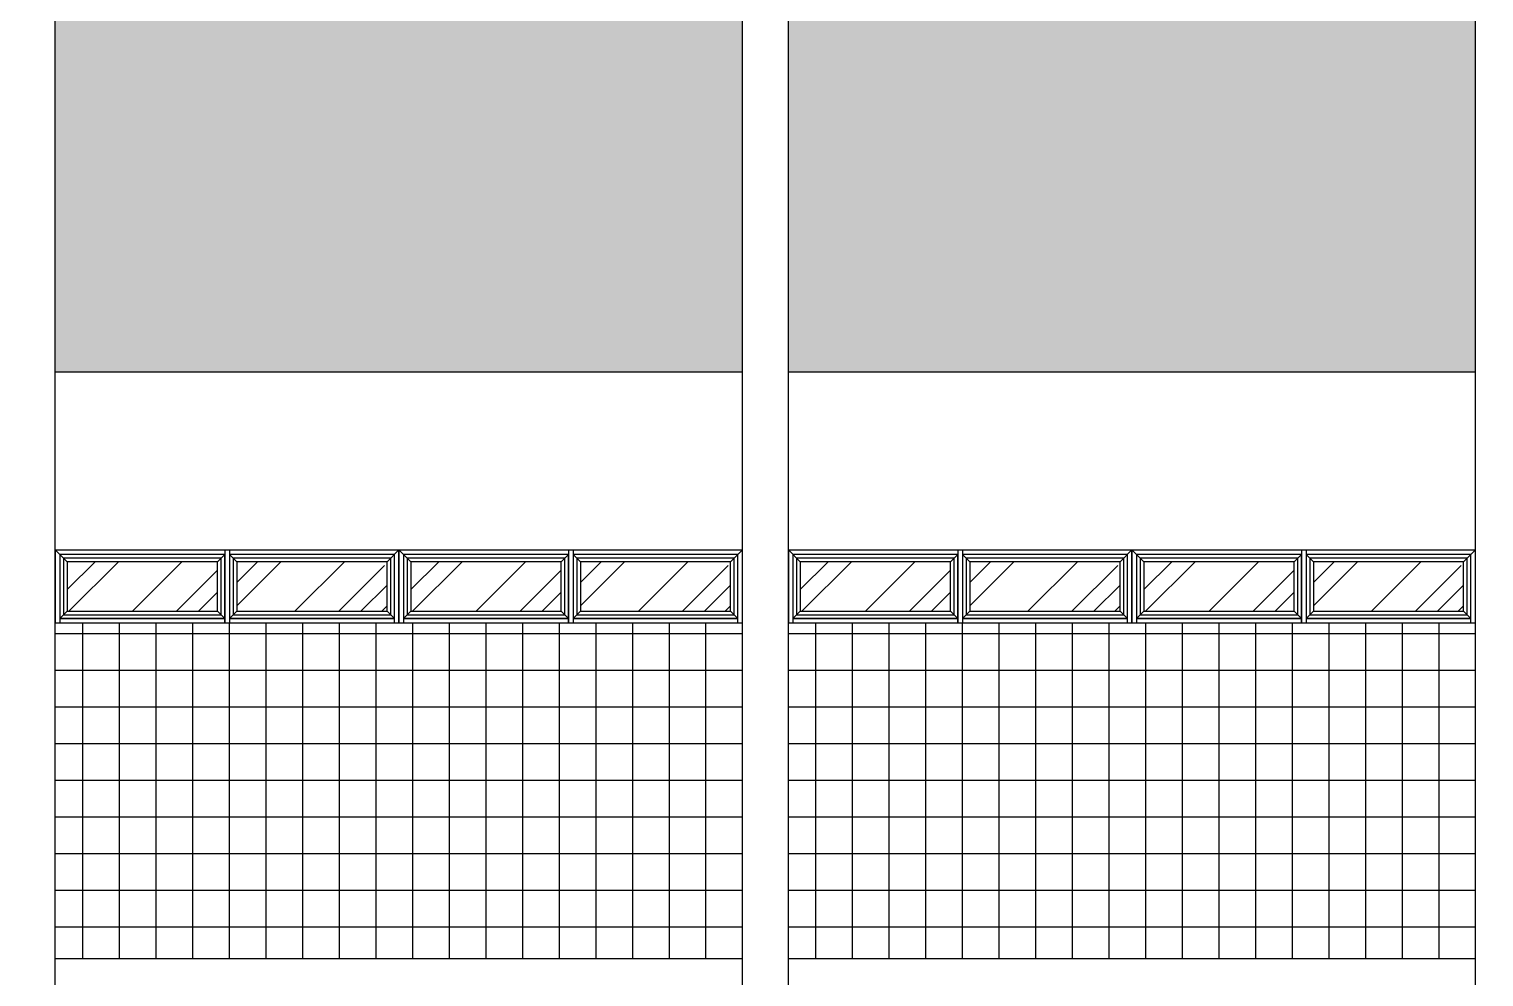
# Model space of a CAD drawing. Header units: metres. Extents: x 2440 to 5689, y 77 to 398.
# Drawn here: x 3780.29 to 3788.23, y 182.84 to 188.01 of the extents above; entities that cross this region are included whole.
import ezdxf

# ---------------------------------------------------------------- set-up
doc = ezdxf.new("R2010")
doc.units = ezdxf.units.M
doc.header["$LTSCALE"] = 7
doc.header["$MEASUREMENT"] = 0
for name, color, linetype in [('HACHURA', 251, 'Continuous'), ('PENA 01', 1, 'Continuous'), ('PENA 03', 3, 'Continuous')]:
    doc.layers.add(name, color=color, linetype=linetype)
doc.layers.add('PENA 04', color=4, linetype='Continuous', lineweight=25)

msp = doc.modelspace()

# ---------------------------------------------------------------- hatches: boundary and pattern name
at = {"layer": 'HACHURA', "true_color": 0x86cacb}
h = msp.add_hatch(dxfattribs=at)
h.set_pattern_fill('LINE,_I', color=133, scale=0.4, angle=45, style=2, double=1)
h.set_pattern_definition([(45, (0, 65.25836661376752), (-0.03535533905932738, 0.03535533905932738), [])])
h.paths.add_polyline_path([(3780.181978139726, 196.6726890729193), (3780.431978139726, 196.6726890729193), (3784.181978139726, 196.6726890729193), (3784.431978139726, 196.6726890729193), (3788.181978139726, 196.6726890729193), (3788.431978139726, 196.6726890729192), (3788.431978139726, 187.7926890729192), (3800.880155672468, 187.7926890729192), (3800.880155672468, 198.8447879800715), (3749.352201125784, 198.8447879800715), (3749.352201125784, 187.7926890729192), (3780.181978139726, 187.7926890729192)])
h.paths.add_polyline_path([(3807.871821061993, 198.8447879800715), (3800.880155672468, 198.8447879800715), (3800.880155672468, 185.3926890729193), (3801.531978139725, 185.3926890729193), (3801.531978139725, 185.2426890729192), (3800.880155672468, 185.2426890729192), (3800.880155672468, 182.1326890729196), (3801.531978139725, 182.1326890729196), (3801.531978139725, 181.9826890729195), (3800.880155672468, 181.9826890729195), (3800.880155672468, 179.5426890729194), (3801.868417977172, 179.5426890729194), (3801.868417977172, 179.7645856503873, -0.4142135623730961), (3801.774143863867, 179.8588597636924, -1), (3801.962692090477, 179.8588597636924, -0.4142135623730961), (3801.868417977172, 179.7645856503873), (3801.868417977172, 179.5426890729194), (3803.301704329441, 179.5426890729194), (3803.301704329441, 179.3826890729194), (3803.479647856799, 179.3826890729194), (3803.479647856799, 179.5426890729194), (3804.471809351835, 179.5426890729194), (3804.471809351835, 179.3726890729194), (3804.771809351835, 179.3726890729194), (3804.771809351835, 179.1926890729194), (3805.071809351835, 179.1926890729194), (3805.071809351835, 179.0126890729194), (3805.371809351836, 179.0126890729194), (3805.371809351836, 178.8326890729194), (3805.671809351835, 178.8326890729194), (3805.671809351835, 178.8126890729194), (3805.671809351835, 178.7126890729194), (3806.635350813645, 178.7126890729194), (3806.635350813645, 178.9345856503875, -0.4142135623730969), (3806.54107670034, 179.0288597636925, -1), (3806.72962492695, 179.0288597636925, -0.4142135623730961), (3806.635350813645, 178.9345856503875), (3806.635350813645, 178.7126890729194), (3807.871821061993, 178.7126890729194)])
h.paths.add_polyline_path([(3801.988477785942, 179.8606018708573), (3802.542664348015, 179.8606018708573), (3802.542664348015, 180.0520667412529), (3801.988477785942, 180.0520667412529)], flags=24)
h.paths.add_polyline_path([(3806.755389305908, 179.0304952883199), (3807.309618500996, 179.0304952883199), (3807.309618500996, 179.2220880577605), (3806.755389305908, 179.2220880577605)], flags=24)
h.paths.add_polyline_path([(3801.141593269977, 180.0558822007795), (3803.073516871615, 180.0558822007795), (3803.073516871615, 180.8013574167868), (3801.141593269977, 180.8013574167868)], flags=24)
h.paths.add_polyline_path([(3761.806556334179, 188.6410130682274), (3764.669202991751, 188.6410130682274), (3764.669202991751, 188.9707265743665), (3761.806556334179, 188.9707265743665)], flags=24)
at = {"layer": 'HACHURA'}
h = msp.add_hatch(dxfattribs=at)
h.set_pattern_fill('_USER,_O', color=256, scale=0.2, double=1, pattern_type=0)
h.set_pattern_definition([(0, (7561.582479661858, 307.5158823975162), (0, 0.2), []), (90, (7561.582479661858, 307.5158823975162), (-0.2, 1.224646799147353e-17), [])])
h.paths.add_polyline_path([(3780.431978139726, 192.1726890729193), (3784.181978139726, 192.1726890729193), (3784.181978139726, 196.6726890729193), (3780.431978139726, 196.6726890729193)])
h.paths.add_polyline_path([(3784.431978139726, 192.1726890729193), (3788.181978139726, 192.1726890729193), (3788.181978139726, 196.6726890729193), (3784.431978139726, 196.6726890729193)])
h.paths.add_polyline_path([(3784.181978139726, 182.9426890729193), (3784.181978139726, 184.7726890729117), (3780.431978139726, 184.7726890729288), (3780.431978139726, 182.9426890729193)])
h.paths.add_polyline_path([(3788.181978139726, 182.9426890729193), (3788.181978139726, 184.7726890729117), (3784.431978139726, 184.7726890729288), (3784.431978139726, 182.9426890729193)])
at = {"layer": 'HACHURA', "ltscale": 1.5}
h = msp.add_hatch(dxfattribs=at)
h.set_pattern_fill('AR-RROOF', color=256, scale=0.5, angle=45, style=0)
h.set_pattern_definition([(45, (3780.489807904424, 184.8210224062535), (0.4242640687119287, 1.131370849898476), [7.5, -1, 2.5, -0.5]), (45, (3780.783257218617, 185.4680251110393), (-0.8237794000823279, 0.1166726188957805), [1.5, -0.165, 3, -0.375]), (45, (3780.366064217717, 185.2983194835545), (1.60159685938753, 2.075358402782517), [4, -0.7, 2, -0.5])])
h.paths.add_polyline_path([(3780.496978139726, 185.1076890729193), (3780.496978139726, 184.8376890729202), (3781.316978139726, 184.8376890729255), (3781.316978139726, 185.1076890729245)])
h = msp.add_hatch(dxfattribs=at)
h.set_pattern_fill('AR-RROOF', color=256, scale=0.5, angle=45, style=0)
h.set_pattern_definition([(45, (3781.376057904424, 184.8210224062535), (0.4242640687119287, 1.131370849898476), [7.5, -1, 2.5, -0.5]), (45, (3781.669507218617, 185.4680251110393), (-0.8237794000823279, 0.1166726188957805), [1.5, -0.165, 3, -0.375]), (45, (3781.252314217717, 185.2983194835545), (1.60159685938753, 2.075358402782517), [4, -0.7, 2, -0.5])])
h.paths.add_polyline_path([(3781.421978139726, 185.1076890729245), (3781.421978139726, 184.8376890729255), (3782.241978139727, 184.8376890729211), (3782.241978139727, 185.1076890729202)])
h = msp.add_hatch(dxfattribs=at)
h.set_pattern_fill('AR-RROOF', color=256, scale=0.5, angle=45, style=0)
h.set_pattern_definition([(45, (3782.364807904426, 184.821022406245), (0.4242640687119287, 1.131370849898476), [7.5, -1, 2.5, -0.5]), (45, (3782.658257218619, 185.4680251110308), (-0.8237794000823279, 0.1166726188957805), [1.5, -0.165, 3, -0.375]), (45, (3782.24106421772, 185.298319483546), (1.60159685938753, 2.075358402782517), [4, -0.7, 2, -0.5])])
h.paths.add_polyline_path([(3782.371978139728, 185.1076890729107), (3782.371978139728, 184.8376890729117), (3783.191978139729, 184.837689072917), (3783.191978139729, 185.107689072916)])
h = msp.add_hatch(dxfattribs=at)
h.set_pattern_fill('AR-RROOF', color=256, scale=0.5, angle=45, style=0)
h.set_pattern_definition([(45, (3783.251057904426, 184.821022406245), (0.4242640687119287, 1.131370849898476), [7.5, -1, 2.5, -0.5]), (45, (3783.544507218619, 185.4680251110308), (-0.8237794000823279, 0.1166726188957805), [1.5, -0.165, 3, -0.375]), (45, (3783.127314217719, 185.298319483546), (1.60159685938753, 2.075358402782517), [4, -0.7, 2, -0.5])])
h.paths.add_polyline_path([(3783.296978139728, 185.107689072916), (3783.296978139728, 184.837689072917), (3784.116978139729, 184.8376890729126), (3784.116978139729, 185.1076890729117)])
h = msp.add_hatch(dxfattribs=at)
h.set_pattern_fill('AR-RROOF', color=256, scale=0.5, angle=45, style=0)
h.set_pattern_definition([(45, (3784.489807904425, 184.8210224062535), (0.4242640687119287, 1.131370849898476), [7.5, -1, 2.5, -0.5]), (45, (3784.783257218618, 185.4680251110393), (-0.8237794000823279, 0.1166726188957805), [1.5, -0.165, 3, -0.375]), (45, (3784.366064217718, 185.2983194835545), (1.60159685938753, 2.075358402782517), [4, -0.7, 2, -0.5])])
h.paths.add_polyline_path([(3784.496978139727, 185.1076890729193), (3784.496978139727, 184.8376890729202), (3785.316978139727, 184.8376890729255), (3785.316978139727, 185.1076890729245)])
h = msp.add_hatch(dxfattribs=at)
h.set_pattern_fill('AR-RROOF', color=256, scale=0.5, angle=45, style=0)
h.set_pattern_definition([(45, (3785.376057904425, 184.8210224062535), (0.4242640687119287, 1.131370849898476), [7.5, -1, 2.5, -0.5]), (45, (3785.669507218618, 185.4680251110393), (-0.8237794000823279, 0.1166726188957805), [1.5, -0.165, 3, -0.375]), (45, (3785.252314217718, 185.2983194835545), (1.60159685938753, 2.075358402782517), [4, -0.7, 2, -0.5])])
h.paths.add_polyline_path([(3785.421978139727, 185.1076890729245), (3785.421978139727, 184.8376890729255), (3786.241978139728, 184.8376890729211), (3786.241978139728, 185.1076890729202)])
h = msp.add_hatch(dxfattribs=at)
h.set_pattern_fill('AR-RROOF', color=256, scale=0.5, angle=45, style=0)
h.set_pattern_definition([(45, (3786.364807904427, 184.821022406245), (0.4242640687119287, 1.131370849898476), [7.5, -1, 2.5, -0.5]), (45, (3786.65825721862, 185.4680251110308), (-0.8237794000823279, 0.1166726188957805), [1.5, -0.165, 3, -0.375]), (45, (3786.241064217721, 185.298319483546), (1.60159685938753, 2.075358402782517), [4, -0.7, 2, -0.5])])
h.paths.add_polyline_path([(3786.371978139729, 185.1076890729107), (3786.371978139729, 184.8376890729117), (3787.19197813973, 184.837689072917), (3787.19197813973, 185.107689072916)])
h = msp.add_hatch(dxfattribs=at)
h.set_pattern_fill('AR-RROOF', color=256, scale=0.5, angle=45, style=0)
h.set_pattern_definition([(45, (3787.251057904427, 184.821022406245), (0.4242640687119287, 1.131370849898476), [7.5, -1, 2.5, -0.5]), (45, (3787.54450721862, 185.4680251110308), (-0.8237794000823279, 0.1166726188957805), [1.5, -0.165, 3, -0.375]), (45, (3787.12731421772, 185.298319483546), (1.60159685938753, 2.075358402782517), [4, -0.7, 2, -0.5])])
h.paths.add_polyline_path([(3787.296978139729, 185.107689072916), (3787.296978139729, 184.837689072917), (3788.11697813973, 184.8376890729126), (3788.11697813973, 185.1076890729117)])
at = {"layer": 'PENA 01'}
h = msp.add_hatch(dxfattribs=at)
h.set_pattern_fill('SQUARE,_O', color=256, scale=0.5, angle=45)
h.set_pattern_definition([(45, (3780.431978139726, 186.1426890729191), (-0.04419417382415922, 0.04419417382415922), [0.0625, -0.0625]), (135, (3780.431978139726, 186.1426890729191), (-0.04419417382415922, -0.04419417382415922), [0.0625, -0.0625])])
h.paths.add_polyline_path([(3780.431978139726, 186.1426890729191), (3784.181978139726, 186.1426890729191), (3784.181978139726, 192.1726890729193), (3780.431978139726, 192.1726890729193)])
h.paths.add_polyline_path([(3784.431978139726, 186.1426890729191), (3788.181978139726, 186.1426890729191), (3788.181978139726, 192.1726890729193), (3784.431978139726, 192.1726890729193)])

# ---------------------------------------------------------------- linework, layer by layer
at = {"layer": 'PENA 01', "ltscale": 1.5}
for p, q in [((3780.431978139726, 185.1726890729193), (3780.431978139724, 184.7726890729193)), ((3780.431978139723, 184.7726890729196), (3780.431978139725, 185.1726890729197)), ((3781.356978139727, 185.1476890729245), (3780.456978139726, 185.1476890729192)), ((3780.456978139726, 185.1476890729192), (3780.456978139724, 184.7976890729193)), ((3781.356978139727, 185.1476890729245), (3780.456978139726, 185.1476890729192)), ((3780.456978139726, 185.1476890729192), (3780.456978139724, 184.7976890729193)), ((3781.356978139725, 184.7976890729246), (3781.356978139727, 185.1476890729245)), ((3782.281978139727, 185.1476890729202), (3781.381978139727, 185.1476890729245)), ((3781.381978139727, 185.1476890729245), (3781.381978139725, 184.7976890729246)), ((3782.281978139726, 184.7976890729202), (3782.281978139727, 185.1476890729202)), ((3782.306978139725, 184.7726890729202), (3782.306978139727, 185.1726890729202)), ((3782.306978139728, 185.1726890729107), (3782.306978139727, 184.7726890729108)), ((3782.306978139726, 184.7726890729111), (3782.306978139728, 185.1726890729111)), ((3783.23197813973, 185.147689072916), (3782.331978139728, 185.1476890729107)), ((3782.331978139728, 185.1476890729107), (3782.331978139726, 184.7976890729107)), ((3783.23197813973, 185.147689072916), (3782.331978139728, 185.1476890729107)), ((3782.331978139728, 185.1476890729107), (3782.331978139726, 184.7976890729107)), ((3783.231978139728, 184.7976890729161), (3783.23197813973, 185.147689072916)), ((3784.15697813973, 185.1476890729116), (3783.256978139729, 185.147689072916)), ((3783.256978139729, 185.147689072916), (3783.256978139727, 184.7976890729161)), ((3784.156978139728, 184.7976890729117), (3784.15697813973, 185.1476890729116)), ((3784.181978139728, 184.7726890729117), (3784.181978139729, 185.1726890729117)), ((3784.431978139727, 185.1726890729193), (3784.431978139725, 184.7726890729193)), ((3784.431978139724, 184.7726890729196), (3784.431978139726, 185.1726890729197)), ((3785.356978139728, 185.1476890729245), (3784.456978139727, 185.1476890729192)), ((3784.456978139727, 185.1476890729192), (3784.456978139725, 184.7976890729193)), ((3785.356978139728, 185.1476890729245), (3784.456978139727, 185.1476890729192)), ((3784.456978139727, 185.1476890729192), (3784.456978139725, 184.7976890729193)), ((3785.356978139726, 184.7976890729246), (3785.356978139728, 185.1476890729245)), ((3786.281978139728, 185.1476890729202), (3785.381978139728, 185.1476890729245)), ((3785.381978139728, 185.1476890729245), (3785.381978139726, 184.7976890729246)), ((3786.281978139727, 184.7976890729202), (3786.281978139728, 185.1476890729202)), ((3786.306978139726, 184.7726890729202), (3786.306978139728, 185.1726890729202)), ((3786.306978139729, 185.1726890729107), (3786.306978139728, 184.7726890729108)), ((3786.306978139727, 184.7726890729111), (3786.306978139728, 185.1726890729111)), ((3787.23197813973, 185.147689072916), (3786.331978139729, 185.1476890729107)), ((3786.331978139729, 185.1476890729107), (3786.331978139727, 184.7976890729107)), ((3787.23197813973, 185.147689072916), (3786.331978139729, 185.1476890729107)), ((3786.331978139729, 185.1476890729107), (3786.331978139727, 184.7976890729107)), ((3787.231978139729, 184.7976890729161), (3787.23197813973, 185.147689072916)), ((3788.156978139731, 185.1476890729116), (3787.25697813973, 185.147689072916)), ((3787.25697813973, 185.147689072916), (3787.256978139728, 184.7976890729161)), ((3788.156978139729, 184.7976890729117), (3788.156978139731, 185.1476890729116)), ((3788.181978139728, 184.7726890729117), (3788.18197813973, 185.1726890729117)), ((3780.456978139724, 184.7976890729193), (3781.356978139725, 184.7976890729246)), ((3780.456978139724, 184.7976890729193), (3781.356978139725, 184.7976890729246)), ((3781.356978139727, 184.7976890729255), (3780.456978139726, 184.7976890729202)), ((3780.456978139726, 184.7976890729202), (3780.456978139724, 184.7726890729193)), ((3781.356978139725, 184.7726890729245), (3781.356978139727, 184.7976890729255)), ((3781.381978139725, 184.7976890729246), (3782.281978139726, 184.7976890729202)), ((3782.281978139727, 184.7976890729211), (3781.381978139727, 184.7976890729255)), ((3781.381978139727, 184.7976890729255), (3781.381978139726, 184.7726890729245)), ((3782.281978139727, 184.7726890729202), (3782.281978139727, 184.7976890729211)), ((3782.331978139726, 184.7976890729107), (3783.231978139728, 184.7976890729161)), ((3782.331978139726, 184.7976890729107), (3783.231978139728, 184.7976890729161)), ((3783.23197813973, 184.797689072917), (3782.331978139728, 184.7976890729117)), ((3782.331978139728, 184.7976890729117), (3782.331978139726, 184.7726890729108)), ((3783.231978139728, 184.772689072916), (3783.23197813973, 184.797689072917)), ((3783.256978139727, 184.7976890729161), (3784.156978139728, 184.7976890729117)), ((3784.15697813973, 184.7976890729126), (3783.256978139729, 184.797689072917)), ((3783.256978139729, 184.797689072917), (3783.256978139728, 184.772689072916)), ((3784.156978139729, 184.7726890729117), (3784.15697813973, 184.7976890729126)), ((3784.456978139725, 184.7976890729193), (3785.356978139726, 184.7976890729246)), ((3784.456978139725, 184.7976890729193), (3785.356978139726, 184.7976890729246)), ((3785.356978139728, 184.7976890729255), (3784.456978139727, 184.7976890729202)), ((3784.456978139727, 184.7976890729202), (3784.456978139725, 184.7726890729193)), ((3785.356978139726, 184.7726890729245), (3785.356978139728, 184.7976890729255)), ((3785.381978139726, 184.7976890729246), (3786.281978139727, 184.7976890729202)), ((3786.281978139728, 184.7976890729211), (3785.381978139728, 184.7976890729255)), ((3785.381978139728, 184.7976890729255), (3785.381978139727, 184.7726890729245)), ((3786.281978139727, 184.7726890729202), (3786.281978139728, 184.7976890729211)), ((3786.331978139727, 184.7976890729107), (3787.231978139729, 184.7976890729161)), ((3786.331978139727, 184.7976890729107), (3787.231978139729, 184.7976890729161)), ((3787.23197813973, 184.797689072917), (3786.331978139729, 184.7976890729117)), ((3786.331978139729, 184.7976890729117), (3786.331978139727, 184.7726890729108)), ((3787.231978139729, 184.772689072916), (3787.23197813973, 184.797689072917)), ((3787.256978139728, 184.7976890729161), (3788.156978139729, 184.7976890729117)), ((3788.156978139731, 184.7976890729126), (3787.25697813973, 184.797689072917)), ((3787.25697813973, 184.797689072917), (3787.256978139729, 184.772689072916)), ((3788.15697813973, 184.7726890729117), (3788.156978139731, 184.7976890729126))]:
    msp.add_line(p, q, dxfattribs=at)
at = {"layer": 'PENA 01'}
for p, q in [((3781.356978139726, 185.1726890729246), (3781.356978139725, 184.7726890729245)), ((3781.381978139726, 185.1726890729246), (3781.381978139724, 184.7726890729245)), ((3783.231978139729, 185.1726890729161), (3783.231978139727, 184.772689072916)), ((3783.256978139728, 185.1726890729161), (3783.256978139726, 184.772689072916)), ((3785.356978139727, 185.1726890729246), (3785.356978139725, 184.7726890729245)), ((3785.381978139727, 185.1726890729246), (3785.381978139725, 184.7726890729245)), ((3787.23197813973, 185.1726890729161), (3787.231978139728, 184.772689072916)), ((3787.256978139729, 185.1726890729161), (3787.256978139727, 184.772689072916))]:
    msp.add_line(p, q, dxfattribs=at)
at = {"layer": 'PENA 01', "ltscale": 1.5}
for points in [[(3780.431978139726, 185.1726890729193), (3780.496978139726, 185.1076890729193)], [(3781.316978139726, 185.1076890729245), (3781.356978139727, 185.1476890729245)], [(3781.381978139727, 185.1476890729245), (3781.421978139726, 185.1076890729245)], [(3782.241978139727, 185.1076890729202), (3782.306978139727, 185.1726890729203)], [(3782.306978139728, 185.1726890729108), (3782.371978139728, 185.1076890729107)], [(3783.191978139729, 185.107689072916), (3783.23197813973, 185.147689072916)], [(3783.256978139729, 185.147689072916), (3783.296978139728, 185.107689072916)], [(3784.116978139729, 185.1076890729117), (3784.181978139729, 185.1726890729117)], [(3784.431978139727, 185.1726890729193), (3784.496978139727, 185.1076890729193)], [(3785.316978139727, 185.1076890729245), (3785.356978139728, 185.1476890729245)], [(3785.381978139728, 185.1476890729245), (3785.421978139727, 185.1076890729245)], [(3786.241978139728, 185.1076890729202), (3786.306978139728, 185.1726890729203)], [(3786.306978139729, 185.1726890729108), (3786.371978139729, 185.1076890729107)], [(3787.19197813973, 185.107689072916), (3787.23197813973, 185.147689072916)], [(3787.25697813973, 185.147689072916), (3787.296978139729, 185.107689072916)], [(3788.11697813973, 185.1076890729117), (3788.18197813973, 185.1726890729117)], [(3780.496978139726, 184.8376890729202), (3780.456978139726, 184.7976890729202)], [(3781.316978139726, 184.8376890729255), (3781.356978139727, 184.7976890729255)], [(3781.421978139726, 184.8376890729255), (3781.381978139727, 184.7976890729255)], [(3782.241978139727, 184.8376890729211), (3782.281978139727, 184.7976890729211)], [(3782.371978139728, 184.8376890729117), (3782.331978139728, 184.7976890729117)], [(3783.191978139729, 184.837689072917), (3783.23197813973, 184.797689072917)], [(3783.296978139728, 184.837689072917), (3783.256978139729, 184.797689072917)], [(3784.116978139729, 184.8376890729126), (3784.15697813973, 184.7976890729126)], [(3784.496978139727, 184.8376890729202), (3784.456978139727, 184.7976890729202)], [(3785.316978139727, 184.8376890729255), (3785.356978139728, 184.7976890729255)], [(3785.421978139727, 184.8376890729255), (3785.381978139728, 184.7976890729255)], [(3786.241978139728, 184.8376890729211), (3786.281978139728, 184.7976890729211)], [(3786.371978139729, 184.8376890729117), (3786.331978139729, 184.7976890729117)], [(3787.19197813973, 184.837689072917), (3787.23197813973, 184.797689072917)], [(3787.296978139729, 184.837689072917), (3787.25697813973, 184.797689072917)], [(3788.11697813973, 184.8376890729126), (3788.156978139731, 184.7976890729126)]]:
    msp.add_lwpolyline(points, dxfattribs=at)
for points in [[(3780.456978139726, 184.7976890729202), (3781.356978139727, 184.7976890729255), (3781.356978139727, 185.1476890729245), (3780.456978139726, 185.1476890729192)], [(3781.381978139727, 184.7976890729255), (3782.281978139727, 184.7976890729211), (3782.281978139727, 185.1476890729202), (3781.381978139727, 185.1476890729245)], [(3782.331978139728, 184.7976890729117), (3783.23197813973, 184.797689072917), (3783.23197813973, 185.147689072916), (3782.331978139728, 185.1476890729107)], [(3783.256978139729, 184.797689072917), (3784.15697813973, 184.7976890729126), (3784.15697813973, 185.1476890729116), (3783.256978139729, 185.147689072916)], [(3784.456978139727, 184.7976890729202), (3785.356978139728, 184.7976890729255), (3785.356978139728, 185.1476890729245), (3784.456978139727, 185.1476890729192)], [(3785.381978139728, 184.7976890729255), (3786.281978139728, 184.7976890729211), (3786.281978139728, 185.1476890729202), (3785.381978139728, 185.1476890729245)], [(3786.331978139729, 184.7976890729117), (3787.23197813973, 184.797689072917), (3787.23197813973, 185.147689072916), (3786.331978139729, 185.1476890729107)], [(3787.25697813973, 184.797689072917), (3788.156978139731, 184.7976890729126), (3788.156978139731, 185.1476890729116), (3787.25697813973, 185.147689072916)], [(3780.476978139726, 184.8176890729202), (3781.336978139727, 184.8176890729255), (3781.336978139727, 185.1276890729245), (3780.476978139726, 185.1276890729193)], [(3780.496978139726, 184.8376890729202), (3781.316978139726, 184.8376890729255), (3781.316978139726, 185.1076890729245), (3780.496978139726, 185.1076890729193)], [(3781.401978139726, 184.8176890729255), (3782.261978139727, 184.8176890729212), (3782.261978139727, 185.1276890729202), (3781.401978139726, 185.1276890729245)], [(3781.421978139726, 184.8376890729255), (3782.241978139727, 184.8376890729211), (3782.241978139727, 185.1076890729202), (3781.421978139726, 185.1076890729245)], [(3782.351978139729, 184.8176890729117), (3783.211978139729, 184.817689072917), (3783.211978139729, 185.127689072916), (3782.351978139729, 185.1276890729107)], [(3782.371978139728, 184.8376890729117), (3783.191978139729, 184.837689072917), (3783.191978139729, 185.107689072916), (3782.371978139728, 185.1076890729107)], [(3783.276978139729, 184.817689072917), (3784.136978139729, 184.8176890729126), (3784.136978139729, 185.1276890729117), (3783.276978139729, 185.127689072916)], [(3783.296978139728, 184.837689072917), (3784.116978139729, 184.8376890729126), (3784.116978139729, 185.1076890729117), (3783.296978139728, 185.107689072916)], [(3784.476978139727, 184.8176890729202), (3785.336978139728, 184.8176890729255), (3785.336978139728, 185.1276890729245), (3784.476978139727, 185.1276890729193)], [(3784.496978139727, 184.8376890729202), (3785.316978139727, 184.8376890729255), (3785.316978139727, 185.1076890729245), (3784.496978139727, 185.1076890729193)], [(3785.401978139727, 184.8176890729255), (3786.261978139728, 184.8176890729212), (3786.261978139728, 185.1276890729202), (3785.401978139727, 185.1276890729245)], [(3785.421978139727, 184.8376890729255), (3786.241978139728, 184.8376890729211), (3786.241978139728, 185.1076890729202), (3785.421978139727, 185.1076890729245)], [(3786.351978139729, 184.8176890729117), (3787.21197813973, 184.817689072917), (3787.21197813973, 185.127689072916), (3786.351978139729, 185.1276890729107)], [(3786.371978139729, 184.8376890729117), (3787.19197813973, 184.837689072917), (3787.19197813973, 185.107689072916), (3786.371978139729, 185.1076890729107)], [(3787.27697813973, 184.817689072917), (3788.13697813973, 184.8176890729126), (3788.13697813973, 185.1276890729117), (3787.27697813973, 185.127689072916)], [(3787.296978139729, 184.837689072917), (3788.11697813973, 184.8376890729126), (3788.11697813973, 185.1076890729117), (3787.296978139729, 185.107689072916)]]:
    msp.add_lwpolyline(points, close=True, dxfattribs=at)
at = {"layer": 'PENA 03', "ltscale": 1.5}
for p, q in [((3780.431978139726, 186.1426890729191), (3784.181978139726, 186.1426890729191)), ((3784.431978139726, 186.1426890729191), (3788.181978139726, 186.1426890729191)), ((3780.431978139725, 185.1726890729202), (3784.181978139726, 185.1726890729203)), ((3784.431978139726, 185.1726890729202), (3788.181978139727, 185.1726890729203)), ((3784.181978139728, 184.7726890729117), (3780.431978139724, 184.7726890729288)), ((3788.181978139728, 184.7726890729117), (3784.431978139725, 184.7726890729288)), ((3780.431978139726, 182.9426890729193), (3784.181978139726, 182.9426890729193)), ((3784.431978139726, 182.9426890729193), (3788.181978139726, 182.9426890729193))]:
    msp.add_line(p, q, dxfattribs=at)
at = {"layer": 'PENA 04', "ltscale": 1.5}
for p, q in [((3780.431978139726, 179.3826890729194), (3780.431978139726, 196.6726890729193)), ((3784.181978139726, 179.3826890729194), (3784.181978139726, 196.6726890729193)), ((3784.431978139726, 179.3826890729194), (3784.431978139726, 196.6726890729193)), ((3788.181978139726, 179.3826890729194), (3788.181978139726, 196.6726890729193))]:
    msp.add_line(p, q, dxfattribs=at)

doc.saveas('drawing.dxf')
